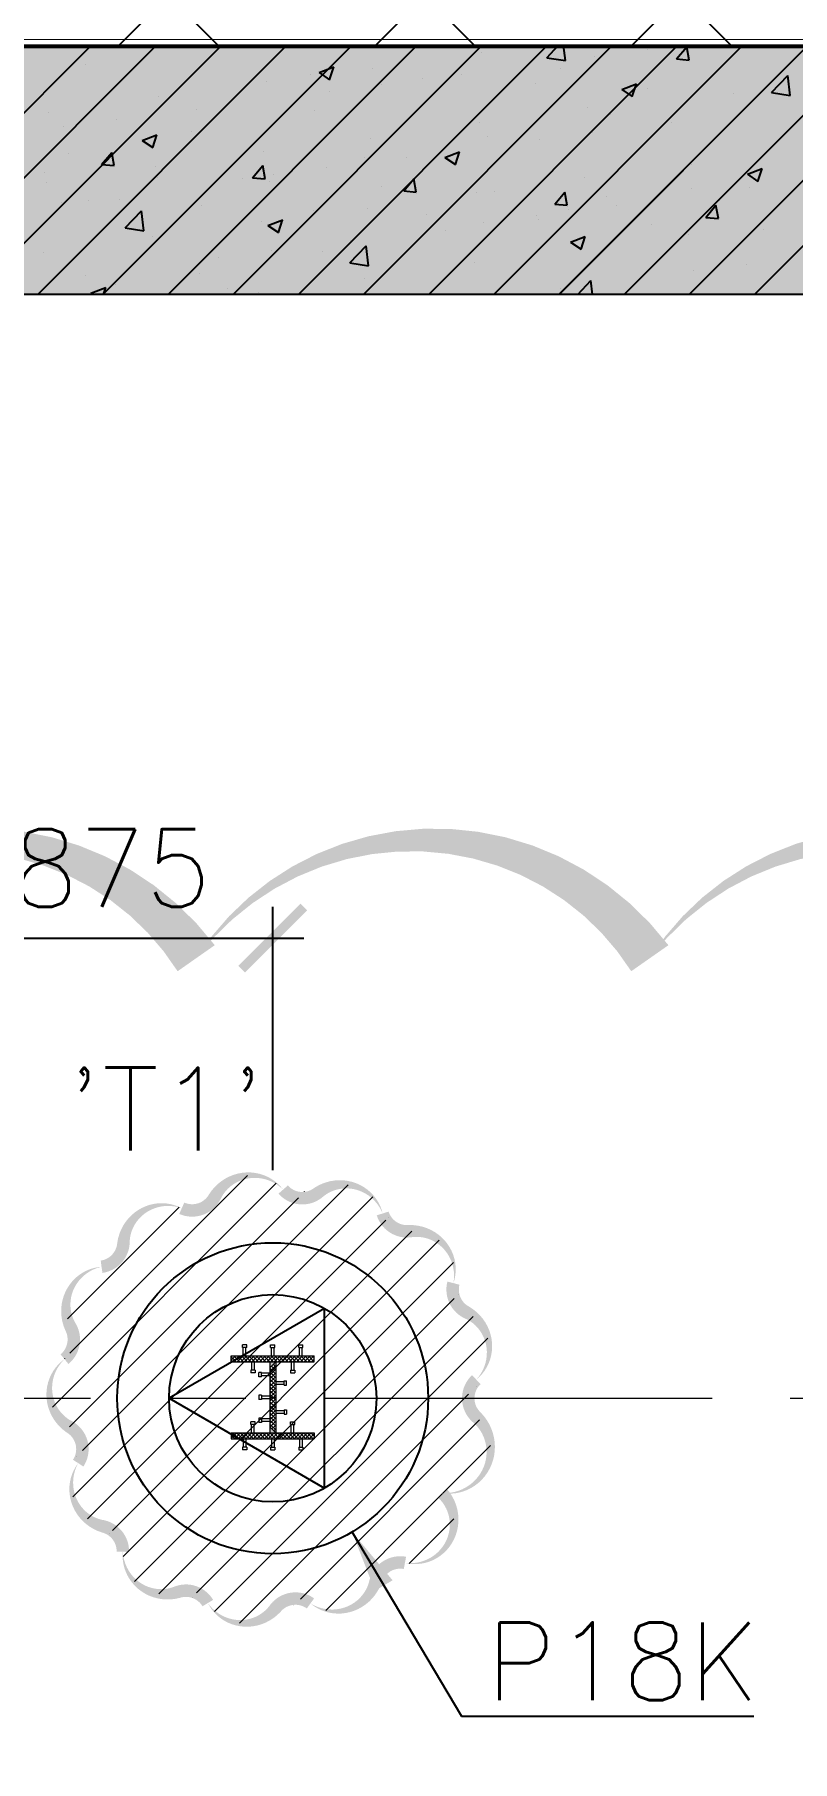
# Model space of a CAD drawing. Header units: millimetres. Extents: x -346728 to 1320345, y -537202 to -385966.
# Drawn here: x 197465 to 201121, y -418418 to -410089 of the extents above; entities that cross this region are included whole.
import ezdxf
from ezdxf.xclip import XClip

# ---------------------------------------------------------------- set-up
doc = ezdxf.new("R2010")
doc.units = ezdxf.units.MM
doc.header["$LTSCALE"] = 100
doc.header["$XCLIPFRAME"] = 2
doc.linetypes.add('DASHED2', pattern=[0.375, 0.25, -0.125])
doc.linetypes.add('X1326_GLB$0$CENTER', pattern=[2, 1.25, -0.25, 0.25, -0.25])
for name, color, linetype, lineweight in [('0 T TEXT', 7, 'Continuous', 13), ('A-giao thong', 8, 'Continuous', 15), ('KCMANH', 8, 'Continuous', 13), ('KINGPOST', 5, 'Continuous', 20), ('X1326_GLB$0$A-tim', 8, 'X1326_GLB$0$CENTER', 9)]:
    doc.layers.add(name, color=color, linetype=linetype, lineweight=lineweight)
doc.layers.add('CL load', color=1, linetype='Continuous', plot=False)
for name, color, linetype in [('hach', 253, 'Continuous'), ('PILE MARK', 8, 'Continuous'), ('PL', 3, 'Continuous'), ('PLT', 6, 'Continuous'), ('W2', 4, 'Continuous'), ('XR_1326_csPL$0$hach', 253, 'Continuous'), ('XR_1326_csPL$0$W2', 4, 'Continuous')]:
    doc.layers.add(name, color=color, linetype=linetype)
doc.styles.add('simplex', font='simplex.shx')
doc.styles.add('TOAN - FONT ARIAL', font='Arial_1.ttf', dxfattribs={"width": 0.8})
doc.dimstyles.new('100', dxfattribs={"dimscale": 150, "dimtxt": 2.5, "dimasz": 2, "dimexe": 1, "dimexo": 1, "dimgap": 1, "dimtad": 1, "dimdec": 0, "dimzin": 0, "dimdsep": 46, "dimtxsty": 'simplex', "dimblk": 'ARCHTICK', "dimcen": 1, "dimdle": 1, "dimclrd": 256, "dimclre": 256, "dimclrt": 6, "dimadec": 0, "dimazin": 0, "dimtfac": 1, "dimtdec": 0, "dimtix": 1, "dimtmove": 2, "dimatfit": 3, "dimfxl": 1, "dimtolj": 1, "dimtzin": 0, "dimarcsym": 0})
doc.dimstyles.new('KC1-5 3', dxfattribs={"dimscale": 400, "dimtxt": 2, "dimasz": 1, "dimexe": 1, "dimexo": 0, "dimgap": 0.5, "dimtad": 1, "dimdec": 0, "dimlfac": 0.041667, "dimzin": 0, "dimdsep": 46, "dimtxsty": 'TOAN - FONT ARIAL', "dimblk": 'ARCHTICK', "dimcen": 1, "dimdle": 1, "dimclrd": 7, "dimclre": 7, "dimclrt": 7, "dimadec": 0, "dimazin": 0, "dimtfac": 1, "dimtdec": 0, "dimtix": 1, "dimtmove": 2, "dimatfit": 3, "dimfxl": 750, "dimtvp": 0.833333, "dimtolj": 1, "dimtzin": 0, "dimarcsym": 0})
pattern_1 = [(45, (188543.33, 11377564.439), (-8.980256121, 8.980256121), []), (135, (188543.33, 11377564.439), (-8.980256121, -8.980256121), [])]

# ---------------------------------------------------------------- blocks, each defined once
blk = doc.blocks.new('_ArchTick')
at = {"color": 0, "linetype": 'ByBlock', "const_width": 0.15}
blk.add_lwpolyline([(-0.5, -0.5), (0.5, 0.5)], dxfattribs=at)
blk = doc.blocks.new('*D340')
at = {"layer": 'CL load', "lineweight": -2, "transparency": 16777216}
for p, q in [((196738.7, -415566.6), (196738.7, -414296.7)), ((198613.7, -415566.6), (198613.7, -414296.7)), ((196588.7, -414446.7), (198763.7, -414446.7))]:
    blk.add_line(p, q, dxfattribs=at)
at = {"layer": 'DEFPOINTS', "color": 0, "transparency": 16777216}
for p in [(198613.7, -414446.7), (196738.7, -415716.6, 0), (198613.7, -415716.6, 0)]:
    blk.add_point(p, dxfattribs=at)
at = {"layer": 'CL load', "lineweight": -2, "transparency": 16777216, "xscale": 300, "yscale": 300, "zscale": 300, "rotation": 180}
blk.add_blockref('_ArchTick', (196738.7, -414446.7), dxfattribs=at)
at = {"layer": 'CL load', "lineweight": -2, "transparency": 16777216, "xscale": 300, "yscale": 300, "zscale": 300}
blk.add_blockref('_ArchTick', (198613.7, -414446.7), dxfattribs=at)
at = {"layer": 'CL load', "color": 6, "transparency": 16777216, "insert": (197676.2, -414109.2), "char_height": 375, "attachment_point": 5, "style": 'simplex'}
blk.add_mtext('\\A1;1875', dxfattribs=at)
blk = doc.blocks.new('LVL-KHUNGTEN')
blk.add_lwpolyline([(61072.9, 41092.8), (119123.5, 41092.8), (119123.5, 61.9), (61072.9, 61.9)], close=True)
blk = doc.blocks.new('mb duong hh')
at = {"layer": '0 T TEXT', "color": 8, "linetype": 'DASHED2', "ltscale": 300}
blk.add_lwpolyline([(75940.4, 34596), (80501.3, 41668.4), (80490.6, 88860.9), (75484.3, 93867.7), (-20031.1, 93859.7), (-33609.9, 75885.4), (-26182.1, 55954.7), (-6300, 2611.9), (0, 0)], close=True, dxfattribs=at)
blk = doc.blocks.new('MB HANG RAO TAM')
h = blk.add_hatch()
h.set_pattern_fill('ANSI37', color=8, scale=7000, style=0)
h.set_pattern_definition([(45, (527887.4, 631399.9), (-618.7184, 618.7184), []), (135, (527887.4, 631399.9), (-618.7184, -618.7184), [])])
h.paths.add_polyline_path([(89794.4, 74797.3), (94796.1, 69797.5), (94804.4, 22611.4), (90245.7, 15544.4), (52522.9, -1634.2), (34323.7, -9922), (14325.3, -19029.1), (8025.5, -16417.2), (-19266.6, 56832.4), (-5687.5, 74797.3), (41806.4, 74797.3), (65796.9, 74797.3)], flags=16)
h.paths.add_polyline_path([(-17292.9, 40146.4), (-15159.6, 40937.9), (-12777.2, 34516.3), (-15127.1, 33730), (-10493, 20001.4), (4783.5, -19372.9), (12547.7, -21453), (91489.9, 14752.5), (95487.5, 20873.6), (95619.7, 46027.1), (95769.8, 74597), (91824.5, 78101.1), (52350.1, 76925.8), (14008, 75822.4), (-9258.6, 75871.1), (-23843.7, 71026.8), (-24251.1, 60760)])
at = {"layer": 'XR_1326_csPL$0$W2', "color": 7, "ltscale": 0.5, "elevation": 0}
blk.add_lwpolyline([(8025.5, -16417.2), (14325.3, -19029.1), (90245.7, 15544.4), (94804.4, 22611.4), (94796.1, 69797.5), (89794.4, 74797.3), (-5687.5, 74797.3), (-19266.6, 56832.4)], close=True, dxfattribs=at)
blk = doc.blocks.new('KP50 TOI SAN L1')
at = {"ltscale": 0.1}
h = blk.add_hatch(color=3, dxfattribs=at)
h.dxf.hatch_style = 1
h.paths.add_polyline_path([(14.4, 171.2), (-14.4, 171.2), (-14.4, 142.4)])
h.paths.add_polyline_path([(-14.4, -142.4), (-14.4, -171.2), (14.4, -171.2)])
at = {"layer": 'KCMANH', "linetype": 'ByBlock'}
h = blk.add_hatch(dxfattribs=at)
h.set_pattern_fill('ANSI37', color=3, scale=4, style=0)
h.set_pattern_definition(pattern_1)
h.paths.add_polyline_path([(-200, 200), (-200, 171.2), (200, 171.2), (200, 200)])
h = blk.add_hatch(dxfattribs=at)
h.set_pattern_fill('ANSI37', color=3, scale=4, style=0)
h.set_pattern_definition([(45, (188728.93, 11377564.439), (-8.980256121, 8.980256121), []), (135, (188728.93, 11377564.439), (-8.980256121, -8.980256121), [])])
h.paths.add_polyline_path([(14.4, 171.2), (-14.4, 142.4), (-14.4, -142.4), (14.4, -171.2)])
h = blk.add_hatch(dxfattribs=at)
h.set_pattern_fill('ANSI37', color=3, scale=4, style=0)
h.set_pattern_definition(pattern_1)
h.paths.add_polyline_path([(-200, -171.2), (-200, -200), (200, -200), (200, -171.2)])
for p, q in [((-125.2, 252.8), (-146, 252.8)), ((-146, 240), (-146, 252.8)), ((-125.2, 240), (-125.2, 252.8)), ((-10.4, 252.8), (10.4, 252.8)), ((-10.4, 240), (-10.4, 252.8)), ((10.4, 240), (10.4, 252.8)), ((125.2, 252.8), (146, 252.8)), ((125.2, 240), (125.2, 252.8)), ((146, 240), (146, 252.8)), ((-125.2, 240), (-146, 240)), ((-142, 200), (-142, 240)), ((-129.2, 200), (-129.2, 240)), ((-102, 171.2), (-102, 131.2)), ((-89.2, 171.2), (-89.2, 131.2)), ((-10.4, 240), (10.4, 240)), ((-6.4, 200), (-6.4, 240)), ((6.4, 200), (6.4, 240)), ((89.2, 171.2), (89.2, 131.2)), ((102, 171.2), (102, 131.2)), ((125.2, 240), (146, 240)), ((129.2, 200), (129.2, 240)), ((142, 200), (142, 240)), ((-85.2, 131.2), (-106, 131.2)), ((-106, 131.2), (-106, 118.4)), ((-85.2, 118.4), (-106, 118.4)), ((-85.2, 131.2), (-85.2, 118.4)), ((-67.2, 99.6), (-67.2, 120.4)), ((-54.4, 120.4), (-67.2, 120.4)), ((-54.4, 99.6), (-67.2, 99.6)), ((-54.4, 99.6), (-54.4, 120.4)), ((-14.4, 116.4), (-54.4, 116.4)), ((-14.4, 103.6), (-54.4, 103.6)), ((85.2, 131.2), (106, 131.2)), ((85.2, 131.2), (85.2, 118.4)), ((85.2, 118.4), (106, 118.4)), ((106, 131.2), (106, 118.4)), ((-67.2, 10.4), (-67.2, -10.4)), ((-54.4, 10.4), (-67.2, 10.4)), ((-54.4, 10.4), (-54.4, -10.4)), ((-14.4, 6.4), (-54.4, 6.4)), ((14.4, 76.4), (54.4, 76.4)), ((14.4, 63.6), (54.4, 63.6)), ((54.4, 59.6), (54.4, 80.4)), ((54.4, 80.4), (67.2, 80.4)), ((54.4, 59.6), (67.2, 59.6)), ((67.2, 59.6), (67.2, 80.4)), ((-54.4, -10.4), (-67.2, -10.4)), ((-14.4, -6.4), (-54.4, -6.4)), ((14.4, -63.6), (54.4, -63.6)), ((14.4, -76.4), (54.4, -76.4)), ((54.4, -59.6), (54.4, -80.4)), ((54.4, -59.6), (67.2, -59.6)), ((54.4, -80.4), (67.2, -80.4)), ((67.2, -59.6), (67.2, -80.4)), ((-85.2, -118.4), (-106, -118.4)), ((-106, -131.2), (-106, -118.4)), ((-85.2, -131.2), (-106, -131.2)), ((-102, -171.2), (-102, -131.2)), ((-89.2, -171.2), (-89.2, -131.2)), ((-85.2, -131.2), (-85.2, -118.4)), ((-67.2, -99.6), (-67.2, -120.4)), ((-54.4, -99.6), (-67.2, -99.6)), ((-54.4, -120.4), (-67.2, -120.4)), ((-54.4, -99.6), (-54.4, -120.4)), ((-14.4, -103.6), (-54.4, -103.6)), ((-14.4, -116.4), (-54.4, -116.4)), ((85.2, -118.4), (106, -118.4)), ((85.2, -131.2), (85.2, -118.4)), ((85.2, -131.2), (106, -131.2)), ((89.2, -171.2), (89.2, -131.2)), ((102, -171.2), (102, -131.2)), ((106, -131.2), (106, -118.4)), ((-125.2, -240), (-146, -240)), ((-146, -240), (-146, -252.8)), ((-142, -200), (-142, -240)), ((-129.2, -200), (-129.2, -240)), ((-125.2, -240), (-125.2, -252.8)), ((-10.4, -240), (10.4, -240)), ((-10.4, -240), (-10.4, -252.8)), ((-6.4, -200), (-6.4, -240)), ((6.4, -200), (6.4, -240)), ((10.4, -240), (10.4, -252.8)), ((125.2, -240), (146, -240)), ((125.2, -240), (125.2, -252.8)), ((129.2, -200), (129.2, -240)), ((142, -200), (142, -240)), ((146, -240), (146, -252.8)), ((-125.2, -252.8), (-146, -252.8)), ((-10.4, -252.8), (10.4, -252.8)), ((125.2, -252.8), (146, -252.8))]:
    blk.add_line(p, q, dxfattribs=at)
at = {"layer": 'KCMANH', "color": 3, "linetype": 'ByBlock'}
blk.add_line((-200, 200), (200, 200), dxfattribs=at)
at = {"layer": 'KINGPOST', "color": 3, "linetype": 'ByBlock'}
for p, q in [((-200, 171.2), (-200, 200)), ((-200, 171.2), (200, 171.2)), ((-14.4, 171.2), (-14.4, -171.2)), ((-14.4, 142.4), (14.4, 171.2)), ((14.4, 171.2), (14.4, -171.2)), ((200, 171.2), (200, 200)), ((-14.4, -142.4), (14.4, -171.2)), ((-200, -171.2), (200, -171.2)), ((-200, -171.2), (-200, -200)), ((-200, -200), (200, -200)), ((200, -171.2), (200, -200))]:
    blk.add_line(p, q, dxfattribs=at)
at = {"layer": 'KINGPOST', "color": 6, "linetype": 'ByBlock'}
blk.add_lwpolyline([(-14.4, 0), (14.4, 0)], dxfattribs=at)
blk = doc.blocks.new('B1 Kingpost Layout Plan1')
at = {"layer": 'KCMANH', "linetype": 'ByBlock'}
blk.add_blockref('KP50 TOI SAN L1', (48250, -1896.4, 0), dxfattribs=at)

msp = doc.modelspace()

# ---------------------------------------------------------------- hatches: boundary and pattern name
at = {"ltscale": 0.1}
h = msp.add_hatch(color=3, dxfattribs=at)
h.dxf.hatch_style = 1
h.paths.add_polyline_path([(198628.1, -416495.4), (198599.3, -416495.4), (198599.3, -416524.2)])
h.paths.add_polyline_path([(198599.3, -416809), (198599.3, -416837.8), (198628.1, -416837.8)])
at = {"layer": 'A-giao thong', "transparency": 33554572}
h = msp.add_hatch(dxfattribs=at)
h.set_pattern_fill('ANSI31', color=256, scale=1000)
h.set_pattern_definition([(45, (160264.75, -513923.23), (-88.38835, 88.38835), [])])
edge = h.paths.add_edge_path()
edge.add_arc((199458.8, -416430.9), 200.1, 313.189, 423.189)
edge.add_arc((199604.6, -416142.4), 123.2, 165.32463, 243.189, ccw=False)
edge.add_arc((199291.7, -416060.4), 200.3, 345.32463, 455.32463)
edge.add_arc((199261.6, -415738.3), 123.2, 197.45235, 275.32463, ccw=False)
edge.add_arc((198953.1, -415835.3), 200.2, 17.45235, 127.45235)
edge.add_arc((198756.4, -415578.5), 123.2, 221.33742, 307.45235, ccw=False)
edge.add_arc((198511.4, -415794.1), 203.2, 41.33742, 151.33742)
edge.add_arc((198225, -415637.6), 123.2, 245.97207, 331.33742, ccw=False)
edge.add_arc((198093.3, -415933), 200.3, 65.97207, 175.97207)
edge.add_arc((197770.7, -415910.3), 123.2, 278.09941, 355.97207, ccw=False)
edge.add_arc((197816.3, -416230.5), 200.3, 98.09941, 208.09941)
edge.add_arc((197530.9, -416382.9), 123.2, -50.51419, 28.09941, ccw=False)
edge.add_arc((197736.8, -416632.8), 200.7, 129.48581, 239.48581)
edge.add_arc((197572.4, -416911.8), 123.2, -33.38585, 59.48581, ccw=False)
edge.add_arc((197842.3, -417089.7), 200.1, 146.61415, 256.61415)
edge.add_arc((197767.5, -417404.2), 123.2, -1.25134, 76.61415, ccw=False)
edge.add_arc((198090.9, -417411.3), 200.3, 178.74866, 288.74866)
edge.add_arc((198194.9, -417717.6), 123.2, 30.87684, 108.74866, ccw=False)
edge.add_arc((198472.5, -417551.7), 200.2, 210.87684, 320.87684)
edge.add_arc((198723.4, -417755.7), 123.2, 54.01227, 140.87684, ccw=False)
edge.add_arc((198915.1, -417491.7), 203.1, 234.01227, 344.01227)
edge.add_arc((199228.8, -417581.6), 123.2, 79.39644, 164.01227, ccw=False)
edge.add_arc((199288.3, -417263.6), 200.3, 259.39644, 404.1286)
edge.add_arc((199453.2, -416913.3), 212, 264.27964, 407.39823)
edge.add_arc((199680.1, -416666.6), 123.2, 133.189, 227.39823, ccw=False)
at = {"layer": 'hach'}
h = msp.add_hatch(dxfattribs=at)
h.set_pattern_fill('ANSI31', color=256, scale=70)
h.set_pattern_definition([(45, (121918.56, -508591.22), (-157.15448, 157.15448), [])])
h.paths.add_polyline_path([(142200.7, -410142.2), (128621.2, -428107.5), (155914.1, -501359), (162214.1, -503970.9), (238136.4, -469396.6), (242695.2, -462329.4), (242687.2, -415142.7), (237685.1, -410142.2)])
h.paths.add_polyline_path([(142797.9, -411342.2), (129975.7, -428305.7), (156856.2, -500450.6), (162191.6, -502662.6), (237318.8, -468450.4), (241495.1, -461976.1), (241487, -415639.4), (237188.2, -411342.2)], flags=16)
h = msp.add_hatch(dxfattribs=at)
h.set_pattern_fill('AR-CONC', color=256, scale=4)
h.set_pattern_definition([(50, (121918.56, -508591.2), (728.7387, -63.7563), [76.2, -838.2]), (355, (121918.56, -508591.2), (-140.9737, 764.2274), [60.96, -670.5623]), (100.45144, (121979.3, -508596.54), (587.765, 700.471), [64.76, -712.361]), (46.1842, (121918.6, -508388), (1084.316, -168.1693), [114.3, -1257.3]), (96.63556, (122008.9, -508402), (949.6165, 989.7045), [97.14, -1068.5424]), (351.18415, (121918.6, -508388), (949.6165, 989.7045), [91.44, -1005.839]), (21, (122020.16, -508438.8), (606.4576, -409.0608), [76.2, -838.2]), (326, (122020.16, -508438.8), (247.208, 736.752), [60.96, -670.56]), (71.45144, (122070.7, -508472.9), (853.6657, 327.691), [64.76, -712.3598]), (37.5, (121918.56, -508591.22), (12.3544, 338.22016), [0, -662.432, 0, -680.72, 0, -673.1]), (7.5, (121918.56, -508591.22), (267.27865, 400.7223), [0, -388.112, 0, -647.192, 0, -256.54]), (327.5, (121692, -508591.22), (542.3624, -22.91498), [0, -254, 0, -792.48, 0, -1051.56]), (317.5, (121590.4, -508591.2), (592.5167, 101.706), [0, -330.2, 0, -526.288, 0, -746.76])])
h.paths.add_polyline_path([(142200.7, -410142.2), (128621.2, -428107.5), (155914.1, -501359), (162214.1, -503970.9), (238136.4, -469396.6), (242695.2, -462329.4), (242687.2, -415142.7), (237685.1, -410142.2)])
h.paths.add_polyline_path([(142797.9, -411342.2), (129975.7, -428305.7), (156856.2, -500450.6), (162191.6, -502662.6), (237318.8, -468450.4), (241495.1, -461976.1), (241487, -415639.4), (237188.2, -411342.2)], flags=16)

# ---------------------------------------------------------------- linework, layer by layer
at = {"elevation": -1404.9}
msp.add_lwpolyline([(182924.9, -414544, 0, 218.9, -0.520567), (185113.4, -414544, 0, 218.9, -0.520567), (187301.9, -414544, 0, 218.9, -0.520567), (189490.4, -414544, 0, 218.9, -0.520567), (191678.9, -414544, 0, 218.9, -0.520567), (193867.4, -414544, 0, 218.9, -0.520567), (196055.9, -414544, 0, 218.9, -0.520567), (198244.5, -414544, 0, 218.9, -0.520567), (200433, -414544, 0, 218.9, -0.520567), (202621.5, -414544, 0, 218.9, -0.520567), (204810, -414544, 0, 218.9, -0.520567), (206998.5, -414544, 0, 218.9, -0.520567), (209187, -414544, 0, 218.9, -0.520567), (209622.4, -416297.2, 0, 218.9, -0.520567), (209622.4, -418485.7, 0, 218.9, -0.520567), (209622.4, -420674.2, 0, 218.9, -0.520567), (209622.4, -422862.7, 0, 218.9, -0.520567), (209622.4, -425051.2, 0, 218.9, -0.520567), (209622.4, -427239.7, 0, 218.9, -0.520567), (209622.4, -429428.2, 0, 218.9, -0.520567)], format="xyseb", dxfattribs=at)
at = {"color": 5, "elevation": -2718.3}
msp.add_lwpolyline([(199595.8, -416576.8, 0, 60, 0.520567), (199549.1, -416252.3, 60, 60, -0.353453), (199485.5, -416111.2, 0, 60, 0.520567), (199273.1, -415860.9, 60, 60, -0.353492), (199144.1, -415775.2, 0, 60, 0.520567), (198831.3, -415676.3, 60, 60, -0.39449), (198664, -415659.9, 0, 60, 0.520567), (198333.1, -415696.6, 60, 60, -0.390715), (198174.9, -415750.1, 0, 60, 0.520567), (197893.6, -415918.9, 60, 60, -0.353493), (197788, -416032.2, 0, 60, 0.520567), (197639.5, -416324.9, 60, 60, -0.357135), (197609.2, -416478, 0, 60, 0.520567), (197634.9, -416805.7, 60, 60, -0.428971), (197675.2, -416979.6, 0, 60, 0.520567), (197796, -417284.4, 60, 60, -0.353458), (197890.6, -417406.9, 0, 60, 0.520567), (198155.3, -417601, 60, 60, -0.353489), (198300.6, -417654.4, 0, 60, 0.520567), (198627.8, -417678, 60, 60, -0.398275), (198795.8, -417656.1, 0, 60, 0.520567), (199110.4, -417547.6, 60, 60, -0.38695), (199251.5, -417460.5, 0, 60, 0.731435), (199432.1, -417124.2, 0, 60, 0.720683), (199596.7, -416757.3, 60, 60, -0.435898)], format="xyseb", close=True, dxfattribs=at)
at = {"layer": 'PL', "elevation": -1404.9}
msp.add_lwpolyline([(198863.7, -417099.6), (198863.7, -416233.6), (198113.7, -416666.6)], close=True, dxfattribs=at)
msp.add_lwpolyline([(198863.7, -417099.6), (198863.7, -416233.6), (198113.7, -416666.6)], close=True, dxfattribs=at)
at = {"layer": 'PL'}
for radius in [750, 750, 500, 500]:
    msp.add_circle((198613.7, -416666.6, -1404.9), radius, dxfattribs=at)
at = {"layer": 'W2', "ltscale": 0.5, "elevation": -1404.9}
for points in [[(142200.7, -410142.2), (128621.2, -428107.5), (155914.1, -501359), (162214.1, -503970.9), (238136.4, -469396.6), (242695.2, -462329.4), (242686.9, -415142.1), (237685.1, -410142.2)], [(142797.9, -411342.2), (129975.7, -428305.7), (156856.2, -500450.6), (162191.6, -502662.6), (237318.8, -468450.4), (241495.1, -461976.1), (241487, -415639.4), (237188.2, -411342.2)]]:
    msp.add_lwpolyline(points, close=True, dxfattribs=at)
at = {"layer": 'X1326_GLB$0$A-tim', "ltscale": 15}
msp.add_line((120859.5, -416666.6, -1404.9), (255546, -416666.6, -1404.9), dxfattribs=at)
at = {"layer": 'XR_1326_csPL$0$hach', "color": 250}
for p, q in [((196537.4, -411342.2, -1404.9), (197737.4, -410142.2, -1404.9)), ((196851.7, -411342.2, -1404.9), (198051.7, -410142.2, -1404.9)), ((197166, -411342.2, -1404.9), (198366, -410142.2, -1404.9)), ((197480.3, -411342.2, -1404.9), (198680.3, -410142.2, -1404.9)), ((197794.6, -411342.2, -1404.9), (198994.6, -410142.2, -1404.9)), ((198108.9, -411342.2, -1404.9), (199308.9, -410142.2, -1404.9)), ((198423.2, -411342.2, -1404.9), (199623.2, -410142.2, -1404.9)), ((198737.5, -411342.2, -1404.9), (199937.5, -410142.2, -1404.9)), ((199051.9, -411342.2, -1404.9), (200251.9, -410142.2, -1404.9)), ((199366.2, -411342.2, -1404.9), (200566.2, -410142.2, -1404.9)), ((199623.2, -410175, -1404.9), (199623.2, -410175, -1404.9)), ((199680.5, -411342.2, -1404.9), (200880.5, -410142.2, -1404.9)), ((199833.2, -410142.7, -1404.9), (199833.7, -410142.2, -1404.9)), ((199833.2, -410142.7, -1404.9), (199894, -410148.1, -1404.9)), ((199894, -410148.1, -1404.9), (199892.9, -410142.2, -1404.9)), ((199935.3, -410200.5, -1404.9), (199991.2, -410142.2, -1404.9)), ((199935.3, -410200.5, -1404.9), (200025.6, -410214.5, -1404.9)), ((199994.8, -411342.2, -1404.9), (201194.8, -410142.2, -1404.9)), ((200025.6, -410214.5, -1404.9), (200017.2, -410142.2, -1404.9)), ((200167.1, -410195.8, -1404.9), (200167.1, -410195.8, -1404.9)), ((200309.1, -411342.2, -1404.9), (201509.1, -410142.2, -1404.9)), ((200421.4, -410162.3, -1404.9), (200421.4, -410162.3, -1404.9)), ((200562, -410206.5, -1404.9), (200610.9, -410148.1, -1404.9)), ((200562, -410206.5, -1404.9), (200622.7, -410211.8, -1404.9)), ((200592.8, -410152, -1404.9), (200592.8, -410152, -1404.9)), ((200622.7, -410211.8, -1404.9), (200611, -410148.1, -1404.9)), ((200623.4, -411342.2, -1404.9), (201823.4, -410142.2, -1404.9)), ((200937.7, -411342.2, -1404.9), (202137.7, -410142.2, -1404.9)), ((197711, -410234, -1404.9), (197711, -410234, -1404.9)), ((198253.3, -410256.9, -1404.9), (198253.3, -410256.9, -1404.9)), ((198795.7, -410279.9, -1404.9), (198795.7, -410279.9, -1404.9)), ((198837.7, -410272.5, -1404.9), (198908.9, -410245.2, -1404.9)), ((198837.7, -410272.6, -1404.9), (198888.2, -410306.7, -1404.9)), ((198888.2, -410306.7, -1404.9), (198908.8, -410245.3, -1404.9)), ((199095.5, -410251.2, -1404.9), (199095.5, -410251.2, -1404.9)), ((199338.1, -410302.8, -1404.9), (199338.1, -410302.8, -1404.9)), ((199525.4, -410280.3, -1404.9), (199525.4, -410280.3, -1404.9)), ((200000.3, -410253.7, -1404.9), (200000.3, -410253.7, -1404.9)), ((201019.6, -410368.7, -1404.9), (201098.7, -410286.2, -1404.9)), ((201109.9, -410382.7, -1404.9), (201098.7, -410286.2, -1404.9)), ((198060.6, -410387.8, -1404.9), (198060.6, -410387.8, -1404.9)), ((198582.3, -410316.2, -1404.9), (198582.3, -410316.2, -1404.9)), ((198886.3, -410364.4, -1404.9), (198886.3, -410364.4, -1404.9)), ((199140.6, -410331, -1404.9), (199140.6, -410331, -1404.9)), ((199407.8, -410355.4, -1404.9), (199407.8, -410355.4, -1404.9)), ((199880.4, -410325.7, -1404.9), (199880.4, -410325.7, -1404.9)), ((200297.8, -410354, -1404.9), (200348.4, -410388.1, -1404.9)), ((200297.9, -410353.9, -1404.9), (200369, -410326.6, -1404.9)), ((200348.4, -410388.1, -1404.9), (200369, -410326.7, -1404.9)), ((200422.8, -410348.6, -1404.9), (200422.8, -410348.6, -1404.9)), ((200645.7, -410376.7, -1404.9), (200645.7, -410376.7, -1404.9)), ((200836.2, -410375.1, -1404.9), (200836.2, -410375.1, -1404.9)), ((200965.1, -410371.5, -1404.9), (200965.1, -410371.5, -1404.9)), ((201019.6, -410368.7, -1404.9), (201109.9, -410382.7, -1404.9)), ((197533, -410463.9, -1404.9), (197533, -410463.9, -1404.9)), ((198244.6, -410448.9, -1404.9), (198244.6, -410448.9, -1404.9)), ((198815.2, -410457.1, -1404.9), (198815.2, -410457.1, -1404.9)), ((200132.5, -410441.7, -1404.9), (200132.5, -410441.7, -1404.9)), ((197605.5, -410533.1, -1404.9), (197605.5, -410533.1, -1404.9)), ((197859.8, -410499.6, -1404.9), (197859.8, -410499.6, -1404.9)), ((199610.8, -410513.2, -1404.9), (199610.8, -410513.2, -1404.9)), ((200243.7, -410476.8, -1404.9), (200243.7, -410476.8, -1404.9)), ((200538.9, -410512.4, -1404.9), (200538.9, -410512.4, -1404.9)), ((197984, -410600.3, -1404.9), (198034.6, -410634.4, -1404.9)), ((197984.1, -410600.2, -1404.9), (198055.2, -410572.9, -1404.9)), ((198034.6, -410634.4, -1404.9), (198055.2, -410573, -1404.9)), ((198222.7, -410558.8, -1404.9), (198222.7, -410558.8, -1404.9)), ((199083.1, -410589.4, -1404.9), (199083.1, -410589.4, -1404.9)), ((199651.2, -410578.5, -1404.9), (199651.2, -410578.5, -1404.9)), ((199899.8, -410596.5, -1404.9), (199899.8, -410596.5, -1404.9)), ((200154.1, -410563.1, -1404.9), (200154.1, -410563.1, -1404.9)), ((197630.2, -410660.5, -1404.9), (197630.2, -410660.5, -1404.9)), ((197788, -410715.7, -1404.9), (197837, -410657.3, -1404.9)), ((197788, -410715.7, -1404.9), (197848.7, -410721, -1404.9)), ((197848.7, -410721, -1404.9), (197837, -410657.3, -1404.9)), ((198516.7, -410779.5, -1404.9), (198565.7, -410721.1, -1404.9)), ((198577.5, -410784.8, -1404.9), (198565.7, -410721.1, -1404.9)), ((198569.9, -410654.5, -1404.9), (198569.9, -410654.5, -1404.9)), ((199058.7, -410680.2, -1404.9), (199058.7, -410680.2, -1404.9)), ((199258.1, -410681, -1404.9), (199258.1, -410681, -1404.9)), ((199444.2, -410681.6, -1404.9), (199515.3, -410654.3, -1404.9)), ((199444.2, -410681.7, -1404.9), (199494.7, -410715.7, -1404.9)), ((199494.7, -410715.8, -1404.9), (199515.3, -410654.4, -1404.9)), ((200633.3, -410714.9, -1404.9), (200633.3, -410714.9, -1404.9)), ((197513.1, -410753.2, -1404.9), (197513.1, -410753.2, -1404.9)), ((197520.6, -410802.2, -1404.9), (197520.6, -410802.2, -1404.9)), ((198048.3, -410726, -1404.9), (198048.3, -410726, -1404.9)), ((198055.5, -410776.1, -1404.9), (198055.5, -410776.1, -1404.9)), ((198466.2, -410781.9, -1404.9), (198466.2, -410781.9, -1404.9)), ((198516.7, -410779.5, -1404.9), (198577.4, -410784.8, -1404.9)), ((198597.9, -410799, -1404.9), (198597.9, -410799, -1404.9)), ((198619, -410765.2, -1404.9), (198619, -410765.2, -1404.9)), ((198873.4, -410731.7, -1404.9), (198873.4, -410731.7, -1404.9)), ((199245.5, -410843.2, -1404.9), (199294.4, -410784.8, -1404.9)), ((199306.2, -410848.5, -1404.9), (199294.5, -410784.8, -1404.9)), ((200120.1, -410779.9, -1404.9), (200120.1, -410779.9, -1404.9)), ((200904.3, -410762.9, -1404.9), (200975.5, -410735.6, -1404.9)), ((200904.3, -410763, -1404.9), (200954.8, -410797.1, -1404.9)), ((200954.8, -410797.1, -1404.9), (200975.4, -410735.7, -1404.9)), ((197873.7, -410883.6, -1404.9), (197873.7, -410883.6, -1404.9)), ((197977.4, -410849.6, -1404.9), (197977.4, -410849.6, -1404.9)), ((199140.2, -410821.9, -1404.9), (199140.2, -410821.9, -1404.9)), ((199245.5, -410843.2, -1404.9), (199306.2, -410848.5, -1404.9)), ((199598.5, -410851.5, -1404.9), (199598.5, -410851.5, -1404.9)), ((199682.6, -410844.9, -1404.9), (199682.6, -410844.9, -1404.9)), ((199974.2, -410907, -1404.9), (200023.2, -410848.6, -1404.9)), ((200034.9, -410912.3, -1404.9), (200023.2, -410848.6, -1404.9)), ((200224.9, -410867.8, -1404.9), (200224.9, -410867.8, -1404.9)), ((200631.7, -410832.3, -1404.9), (200631.7, -410832.3, -1404.9)), ((200913.3, -410828.6, -1404.9), (200913.3, -410828.6, -1404.9)), ((197592.6, -410900.3, -1404.9), (197592.6, -410900.3, -1404.9)), ((197727.3, -410889.7, -1404.9), (197727.3, -410889.7, -1404.9)), ((197901.3, -411022, -1404.9), (197980.5, -410939.5, -1404.9)), ((197991.7, -411036, -1404.9), (197980.5, -410939.5, -1404.9)), ((198269.7, -410912.6, -1404.9), (198269.7, -410912.6, -1404.9)), ((198812.1, -410935.5, -1404.9), (198812.1, -410935.5, -1404.9)), ((199070.8, -410927.6, -1404.9), (199070.8, -410927.6, -1404.9)), ((199354.4, -410958.4, -1404.9), (199354.4, -410958.4, -1404.9)), ((199886.9, -410963.8, -1404.9), (199886.9, -410963.8, -1404.9)), ((199974.2, -410907, -1404.9), (200034.9, -410912.3, -1404.9)), ((200039.2, -410934, -1404.9), (200039.2, -410934, -1404.9)), ((200271.7, -410913.1, -1404.9), (200271.7, -410913.1, -1404.9)), ((200702.9, -410970.7, -1404.9), (200751.9, -410912.4, -1404.9)), ((200702.9, -410970.7, -1404.9), (200763.7, -410976, -1404.9)), ((200763.7, -410976, -1404.9), (200751.9, -410912.4, -1404.9)), ((200767.3, -410890.7, -1404.9), (200767.3, -410890.7, -1404.9)), ((197901.3, -411022, -1404.9), (197991.7, -411036.1, -1404.9)), ((198557.6, -410992.7, -1404.9), (198557.6, -410992.7, -1404.9)), ((198590.5, -411009.3, -1404.9), (198661.7, -410981.9, -1404.9)), ((198590.5, -411009.4, -1404.9), (198641, -411043.4, -1404.9)), ((198641, -411043.4, -1404.9), (198661.6, -410982, -1404.9)), ((199446.7, -411035.7, -1404.9), (199446.7, -411035.7, -1404.9)), ((199632.5, -410997.3, -1404.9), (199632.5, -410997.3, -1404.9)), ((199896.8, -410981.3, -1404.9), (199896.8, -410981.3, -1404.9)), ((200439.2, -411004.3, -1404.9), (200439.2, -411004.3, -1404.9)), ((200621, -411053.1, -1404.9), (200621, -411053.1, -1404.9)), ((200981.5, -411027.2, -1404.9), (200981.5, -411027.2, -1404.9)), ((198035.9, -411064.2, -1404.9), (198035.9, -411064.2, -1404.9)), ((198606.1, -411132.4, -1404.9), (198606.1, -411132.4, -1404.9)), ((198854.2, -411137.5, -1404.9), (198854.2, -411137.5, -1404.9)), ((198985.6, -411190.2, -1404.9), (199064.8, -411107.7, -1404.9)), ((198990.9, -411081.7, -1404.9), (198990.9, -411081.7, -1404.9)), ((199076, -411204.2, -1404.9), (199064.8, -411107.7, -1404.9)), ((200050.6, -411090.7, -1404.9), (200101.2, -411124.8, -1404.9)), ((200050.7, -411090.6, -1404.9), (200121.8, -411063.3, -1404.9)), ((200101.2, -411124.8, -1404.9), (200121.8, -411063.4, -1404.9)), ((200107.8, -411118.1, -1404.9), (200107.8, -411118.1, -1404.9)), ((197508.2, -411140.4, -1404.9), (197508.2, -411140.4, -1404.9)), ((198351.7, -411165.9, -1404.9), (198351.7, -411165.9, -1404.9)), ((198985.6, -411190.2, -1404.9), (199076, -411204.2, -1404.9)), ((199586.1, -411189.7, -1404.9), (199586.1, -411189.7, -1404.9)), ((200900.4, -411195.9, -1404.9), (200900.4, -411195.9, -1404.9)), ((197710.1, -411250.4, -1404.9), (197710.1, -411250.4, -1404.9)), ((197853.4, -411292.6, -1404.9), (197853.4, -411292.6, -1404.9)), ((198261.7, -411239.2, -1404.9), (198261.7, -411239.2, -1404.9)), ((199058.4, -411265.8, -1404.9), (199058.4, -411265.8, -1404.9)), ((200085.5, -411342.2, -1404.9), (200149.1, -411275.9, -1404.9)), ((200156.8, -411342.2, -1404.9), (200149.1, -411275.9, -1404.9)), ((200646, -411229.4, -1404.9), (200646, -411229.4, -1404.9)), ((197669.2, -411340.9, -1404.9), (197669.2, -411340.9, -1404.9)), ((197736.8, -411337, -1404.9), (197744.4, -411342.2, -1404.9)), ((197736.9, -411336.9, -1404.9), (197808, -411309.6, -1404.9)), ((197797.1, -411342.2, -1404.9), (197808, -411309.7, -1404.9)), ((198395.7, -411315.5, -1404.9), (198395.7, -411315.5, -1404.9)), ((198545.2, -411330.9, -1404.9), (198545.2, -411330.9, -1404.9)), ((198938.1, -411338.4, -1404.9), (198938.1, -411338.4, -1404.9)), ((200004.4, -411313.8, -1404.9), (200004.4, -411313.8, -1404.9))]:
    msp.add_line(p, q, dxfattribs=at)
at = {"layer": 'XR_1326_csPL$0$W2', "color": 7, "ltscale": 0.5}
for p, q in [((237685.1, -410142.2, -1404.9), (142200.7, -410142.2, -1404.9)), ((237188.2, -411342.2, -1404.9), (142797.9, -411342.2, -1404.9))]:
    msp.add_line(p, q, dxfattribs=at)

# ---------------------------------------------------------------- block references
at = {"extrusion": (0.00597, -2.28885e-18, 0.999982), "xscale": 3.385207865094198, "yscale": 3.385207865094198, "zscale": 3.385207865094198}
msp.add_blockref('LVL-KHUNGTEN', (-107243.5, -525073.6, -287.1), dxfattribs=at)
ref = msp.add_blockref('mb duong hh', (162214.1, -503978, 0))
XClip(ref).set_block_clipping_path([(-58962.6888090824, -15358.4345334051), (108047.3313388755, 114603.0144500207)])

# ---------------------------------------------------------------- texts
at = {"layer": 'PILE MARK', "color": 4, "style": 'simplex'}
msp.add_text('P18K', height=375, dxfattribs=at).set_placement((199642.7, -418122.4, -1404.9))
at = {"layer": 'PLT', "style": 'simplex'}
msp.add_text("'T1'", height=400, dxfattribs=at).set_placement((197619, -415471.5, -1404.9))

# ---------------------------------------------------------------- dimensions: what is measured, and where the dimension line sits
at = {"layer": 'CL load'}
dim = msp.add_linear_dim(base=(198613.7, -414446.7, -1404.9), p1=(196738.7, -415716.6, -1404.9), p2=(198613.7, -415716.6, -1404.9), dimstyle='100', dxfattribs=at)
dim.commit()
dim.dimension.update_dxf_attribs({"geometry": '*D340', "text_midpoint": (197676.2, -414109.2, -1404.9)})

# ---------------------------------------------------------------- leaders
at = {"layer": 'KCMANH', "color": 5}
msp.add_leader([(192773.2, -413974.4, -1404.9), (195980.7, -406167.6, -1404.9), (212711.2, -406164.6, -1404.9)], dimstyle='KC1-5 3', override={"dimasz": 3, "dimgap": 0.5, "dimtad": 0}, dxfattribs=at)
at = {"layer": 'PILE MARK'}
msp.add_leader([(198996.4, -417311.6, -1404.9), (199523.6, -418200, -1404.9), (200934.2, -418200, -1404.9)], dimstyle='100', override={"dimgap": 1, "dimtad": 0}, dxfattribs=at)

# ---------------------------------------------------------------- next in the draw order: block references
msp.add_blockref('MB HANG RAO TAM', (147888.6, -484948.9, 0))

# ---------------------------------------------------------------- next in the draw order: block references
msp.add_blockref('B1 Kingpost Layout Plan1', (150363.7, -414766, -1404.9))

doc.saveas('drawing.dxf')
